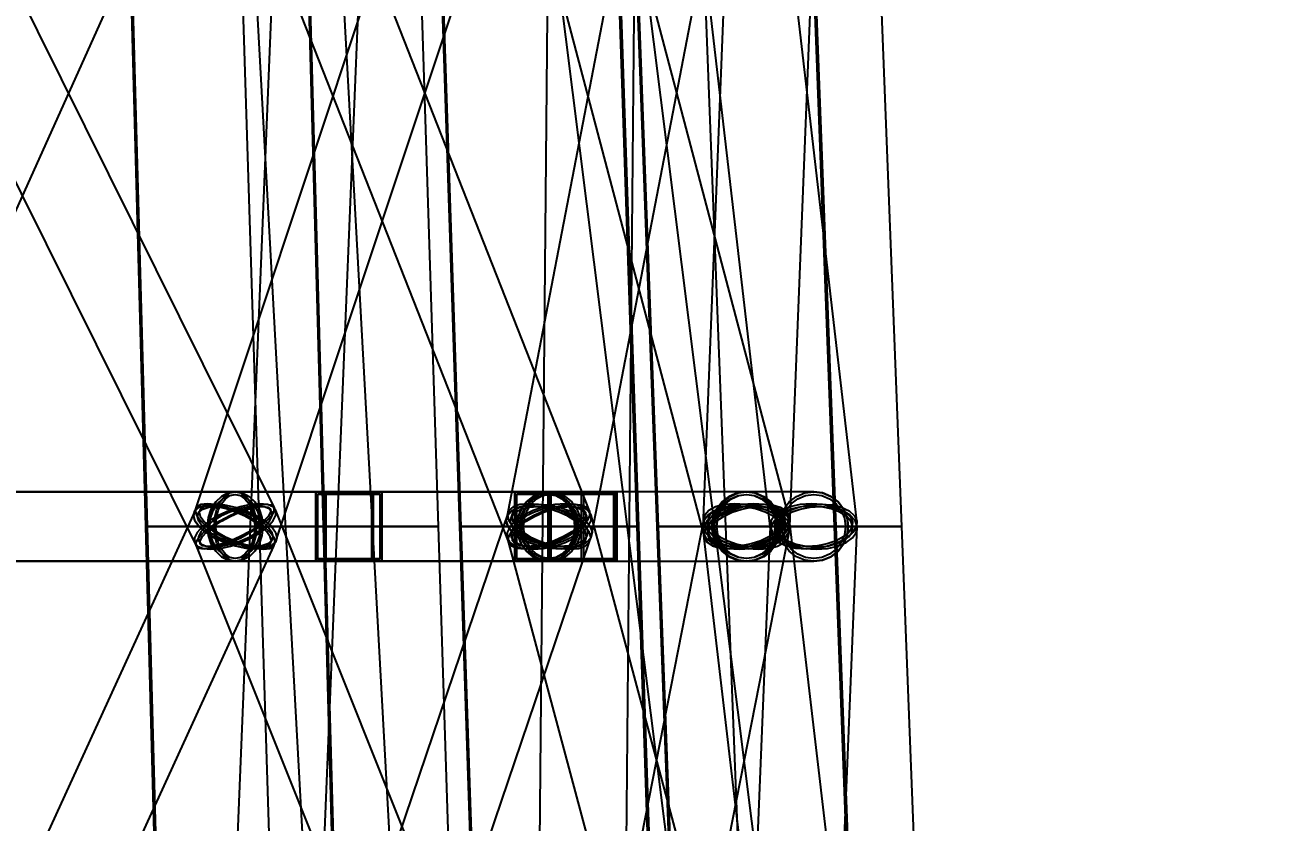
# Model space of a CAD drawing. Header units: millimetres. Extents: x -123812 to 252100, y -3000 to 639000.
# Drawn here: x 6923 to 14163, y 428275 to 432928 of the extents above; entities that cross this region are included whole.
import ezdxf

# ---------------------------------------------------------------- set-up
doc = ezdxf.new("R2010")
doc.units = ezdxf.units.MM
doc.layers.add('D-STR-DIM', color=7, linetype='Continuous', lineweight=13)
doc.layers.add('D-STR-STRC', color=7, linetype='Continuous', lineweight=25)
doc.styles.add('OpenSansCondensed-Light', font='OpenSansCondensed-Light.ttf')
doc.styles.add('TOWER_UNICODE', font='Arial Unicode.ttf')
doc.dimstyles.new('EZDXF', dxfattribs={"dimtxt": 0.25, "dimasz": 0.175, "dimexe": 0.375, "dimexo": 0.125, "dimgap": 0.1, "dimtad": 1, "dimlfac": 100, "dimzin": 12, "dimdsep": 46, "dimtxsty": 'OpenSansCondensed-Light', "dimblk": 'ARCHTICK', "dimcen": 2.5, "dimazin": 3, "dimtfac": 0.5, "dimtmove": 2, "dimatfit": 3})

# ---------------------------------------------------------------- blocks, each defined once
blk = doc.blocks.new('_ARCHTICK')
at = {"color": 0, "linetype": 'BYBLOCK', "const_width": 0.15}
blk.add_lwpolyline([(-0.5, -0.5), (0.5, 0.5)], dxfattribs=at)

msp = doc.modelspace()

# ---------------------------------------------------------------- linework, layer by layer
at = {"layer": 'D-STR-STRC'}
for points in [[(7927.5, 449968.5), (11070.8, 424968.5), (11079.4, 424965.1), (11104.5, 424964.1), (11144.6, 424965.6), (11196.8, 424969.4), (11257.6, 424975.3), (11322.8, 424982.9), (11388, 424991.6), (11448.8, 425000.9), (11501, 425010.2), (11541.1, 425018.8), (11566.2, 425026), (11574.8, 425031.5), (8431.5, 450031.5)], [(7347.8, 449986.2), (8719.4, 424986.2), (8728, 424980.3), (8753.4, 424975.8), (8793.7, 424972.9), (8846.2, 424971.9), (8907.4, 424972.8), (8973, 424975.5), (9038.7, 424979.9), (9099.8, 424985.7), (9152.4, 424992.4), (9192.7, 424999.7), (9218, 425007), (9226.6, 425013.8), (7855, 450013.8)], [(9056, 450010.2), (8035.1, 425010.2), (8043.7, 425002.3), (8069.1, 424994.2), (8109.4, 424986.4), (8162, 424979.6), (8223.2, 424974.2), (8288.9, 424970.6), (8354.5, 424968.9), (8415.8, 424969.4), (8468.3, 424972), (8508.7, 424976.4), (8534, 424982.5), (8542.7, 424989.8), (9563.6, 449989.8)], [(10129.7, 450002.3), (9897.8, 425002.3), (9906.4, 424994.2), (9931.8, 424986.5), (9972.1, 424979.7), (10024.7, 424974.3), (10086, 424970.6), (10151.7, 424969), (10217.5, 424969.4), (10278.7, 424972), (10331.3, 424976.4), (10371.7, 424982.5), (10397.1, 424989.7), (10405.7, 424997.7), (10637.7, 449997.7)], [(5439.1, 434887.1), (7923.8, 429887.1), (7939.8, 429874.1), (7970.2, 429869.6), (8013, 429874.1), (8065.2, 429887.1), (8123.2, 429907.8), (8183.2, 429934.8), (8241, 429966.3), (8292.7, 430000), (8334.7, 430033.7), (8364.3, 430065.2), (8379.4, 430092.2), (8378.9, 430112.9), (5894.2, 435112.9)], [(5989.6, 429887.1), (8239.6, 434887.1), (8248.2, 434907.8), (8240.8, 434934.8), (8217.9, 434966.3), (8181.2, 435000), (8133, 435033.7), (8076.7, 435065.2), (8016.2, 435092.2), (7955.5, 435112.9), (7898.7, 435125.9), (7849.8, 435130.4), (7812.1, 435125.9), (7788.2, 435112.9), (5538.2, 430112.9)], [(7777.2, 434907.8), (9746.7, 429907.8), (9763.4, 429887.1), (9795.2, 429874.1), (9839.8, 429869.6), (9894.1, 429874.1), (9954.6, 429887.1), (10017, 429907.8), (10077.1, 429934.8), (10130.8, 429966.3), (10174.5, 430000), (10205.1, 430033.7), (10220.7, 430065.2), (10220, 430092.2), (8250.5, 435092.2)], [(9580, 435092.2), (7916.4, 430092.2), (7907.9, 430065.2), (7916.1, 430033.7), (7940.3, 430000), (7978.9, 429966.3), (8029.2, 429934.8), (8087.9, 429907.8), (8150.9, 429887.1), (8213.9, 429874.1), (8272.6, 429869.6), (8323.1, 429874.1), (8361.9, 429887.1), (8386.4, 429907.8), (10050, 434907.8)], [(9569.5, 434934.8), (10889.5, 429934.8), (10905.8, 429907.8), (10937.7, 429887.1), (10983, 429874.1), (11038.7, 429869.6), (11101, 429874.1), (11165.6, 429887.1), (11228.1, 429907.8), (11284.2, 429934.8), (11330.2, 429966.3), (11362.9, 430000), (11380, 430033.7), (11380.5, 430065.2), (10060.4, 435065.2)], [(10696.7, 435033.7), (9732.9, 430033.7), (9742.9, 430000), (9769.3, 429966.3), (9810.2, 429934.8), (9863, 429907.8), (9924, 429887.1), (9989, 429874.1), (10053.6, 429869.6), (10113.4, 429874.1), (10164.4, 429887.1), (10203.1, 429907.8), (10226.7, 429934.8), (10233.8, 429966.3), (11197.6, 434966.3)], [(10695.5, 434966.3), (11276.1, 429966.3), (11290.8, 429934.8), (11321.7, 429907.8), (11366.5, 429887.1), (11422.4, 429874.1), (11485.4, 429869.6), (11551.4, 429874.1), (11615.7, 429887.1), (11674, 429907.8), (11722.4, 429934.8), (11757.5, 429966.3), (11776.9, 430000), (11779.4, 430033.7), (11198.8, 435033.7)], [(11079.9, 435000), (10881.5, 430000), (10893.9, 429966.3), (10922.7, 429934.8), (10966, 429907.8), (11020.8, 429887.1), (11083.4, 429874.1), (11149.4, 429869.6), (11214.5, 429874.1), (11274.2, 429887.1), (11324.4, 429907.8), (11361.7, 429934.8), (11383.5, 429966.3), (11388.4, 430000), (11586.8, 435000)], [(5763.9, 429796.8), (8151.4, 429796.8), (8183.4, 429803.7), (8213.2, 429824), (8238.8, 429856.3), (8258.5, 429898.4), (8270.9, 429947.4), (8275.1, 430000), (8270.9, 430052.6), (8258.5, 430101.6), (8238.8, 430143.7), (8213.2, 430176), (8183.4, 430196.3), (8151.4, 430203.2), (5763.9, 430203.2)], [(5763.9, 429796.8), (8151.4, 429796.8), (8183.4, 429803.7), (8213.2, 429824), (8238.8, 429856.3), (8258.5, 429898.4), (8270.9, 429947.4), (8275.1, 430000), (8270.9, 430052.6), (8258.5, 430101.6), (8238.8, 430143.7), (8213.2, 430176), (8183.4, 430196.3), (8151.4, 430203.2), (5763.9, 430203.2)], [(6086.2, 424885.7), (8376.5, 429885.7), (8385.1, 429906.7), (8377.8, 429934), (8355.1, 429965.8), (8318.5, 430000), (8270.5, 430034.2), (8214.3, 430066), (8153.9, 430093.3), (8093.4, 430114.3), (8036.7, 430127.5), (7987.9, 430132), (7950.2, 430127.5), (7926.3, 430114.3), (5636, 425114.3)], [(10388, 425093.3), (8387.6, 430093.3), (8370.7, 430114.3), (8338.8, 430127.5), (8294.1, 430132), (8239.8, 430127.5), (8179.4, 430114.3), (8117, 430093.3), (8057.1, 430066), (8003.5, 430034.2), (7960.1, 430000), (7929.6, 429965.8), (7914.3, 429934), (7915.2, 429906.7), (9915.5, 424906.7)], [(8523.5, 424906.7), (10218, 429906.7), (10226.5, 429934), (10218.4, 429965.8), (10194.3, 430000), (10155.8, 430034.2), (10105.5, 430066), (10047, 430093.3), (9984.1, 430114.3), (9921.1, 430127.5), (9862.4, 430132), (9812, 430127.5), (9773.2, 430114.3), (9748.7, 430093.3), (8054.2, 425093.3)], [(11568.1, 425066), (10228.6, 430066), (10212.2, 430093.3), (10180.1, 430114.3), (10134.7, 430127.5), (10078.9, 430132), (10016.7, 430127.5), (9952.1, 430114.3), (9889.7, 430093.3), (9833.7, 430066), (9787.8, 430034.2), (9755.3, 430000), (9738.3, 429965.8), (9738.1, 429934), (11077.5, 424934)], [(10402.1, 424965.8), (11385.3, 429965.8), (11375.3, 430000), (11349, 430034.2), (11308, 430066), (11255.3, 430093.3), (11194.4, 430114.3), (11129.4, 430127.5), (11064.8, 430132), (11005, 430127.5), (10954, 430114.3), (10915.4, 430093.3), (10891.7, 430066), (10884.7, 430034.2), (9901.4, 425034.2)], [(11973.8, 425034.2), (11386.6, 430034.2), (11371.8, 430066), (11340.8, 430093.3), (11295.9, 430114.3), (11240, 430127.5), (11176.9, 430132), (11111, 430127.5), (11046.7, 430114.3), (10988.4, 430093.3), (10940.1, 430066), (10905.1, 430034.2), (10885.8, 430000), (10883.4, 429965.8), (11470.6, 424965.8)], [(11576.2, 425000), (11781.2, 430000), (11768.8, 430034.2), (11739.9, 430066), (11696.6, 430093.3), (11641.8, 430114.3), (11579.2, 430127.5), (11513.1, 430132), (11448.1, 430127.5), (11388.4, 430114.3), (11338.2, 430093.3), (11301, 430066), (11279.2, 430034.2), (11274.4, 430000), (11069.4, 425000)]]:
    msp.add_lwpolyline(points, dxfattribs=at)
for points in [[(7491.6, 435000), (7627.9, 430000), (8674.8, 430000), (8536.2, 435000)], [(7500.1, 435000), (7637.1, 430000), (8665.7, 430000), (8527.7, 435000)], [(8133.3, 435000), (8290.8, 430000), (9337.8, 430000), (9177.9, 435000)], [(9292.6, 435000), (9459.9, 430000), (10506.8, 430000), (10337.3, 435000)], [(9301.1, 435000), (9469.1, 430000), (10497.6, 430000), (10328.8, 435000)], [(10424.9, 435000), (10611.5, 430000), (11658.4, 430000), (11469.5, 435000)], [(10433.3, 435000), (10620.7, 430000), (11649.3, 430000), (11461, 435000)], [(10819.5, 435000), (11013.5, 430000), (12042.1, 430000), (11847.2, 435000)], [(4947.5, 429800), (8955.7, 429800), (8955.7, 430200), (4947.5, 430200)], [(4947.5, 429800), (8955.7, 429800), (8955.7, 430200), (4947.5, 430200)], [(7990.2, 430000), (7995.7, 429947.4), (8011.8, 429898.4), (8037.4, 429856.3), (8070.8, 429824), (8109.6, 429803.7), (8151.4, 429796.8), (9983.3, 429796.8), (10025.1, 429803.7), (10064, 429824), (10097.3, 429856.3), (10123, 429898.4), (10139.1, 429947.4), (10144.6, 430000), (10139.1, 430052.6), (10123, 430101.6), (10097.3, 430143.7), (10064, 430176), (10025.1, 430196.3), (9983.3, 430203.2), (8151.4, 430203.2), (8109.6, 430196.3), (8070.8, 430176), (8037.4, 430143.7), (8011.8, 430101.6), (7995.7, 430052.6)], [(8312.6, 430000), (8307.1, 429947.4), (8291, 429898.4), (8265.4, 429856.3), (8232, 429824), (8193.1, 429803.7), (8151.4, 429796.8), (8109.6, 429803.7), (8070.8, 429824), (8037.4, 429856.3), (8011.8, 429898.4), (7995.7, 429947.4), (7990.2, 430000), (7995.7, 430052.6), (8011.8, 430101.6), (8037.4, 430143.7), (8070.8, 430176), (8109.6, 430196.3), (8151.4, 430203.2), (8193.1, 430196.3), (8232, 430176), (8265.4, 430143.7), (8291, 430101.6), (8307.1, 430052.6)], [(7990.2, 430000), (7995.7, 429947.4), (8011.8, 429898.4), (8037.4, 429856.3), (8070.8, 429824), (8109.6, 429803.7), (8151.4, 429796.8), (9983.3, 429796.8), (10025.1, 429803.7), (10064, 429824), (10097.3, 429856.3), (10123, 429898.4), (10139.1, 429947.4), (10144.6, 430000), (10139.1, 430052.6), (10123, 430101.6), (10097.3, 430143.7), (10064, 430176), (10025.1, 430196.3), (9983.3, 430203.2), (8151.4, 430203.2), (8109.6, 430196.3), (8070.8, 430176), (8037.4, 430143.7), (8011.8, 430101.6), (7995.7, 430052.6)], [(8312.6, 430000), (8307.1, 429947.4), (8291, 429898.4), (8265.4, 429856.3), (8232, 429824), (8193.1, 429803.7), (8151.4, 429796.8), (8109.6, 429803.7), (8070.8, 429824), (8037.4, 429856.3), (8011.8, 429898.4), (7995.7, 429947.4), (7990.2, 430000), (7995.7, 430052.6), (8011.8, 430101.6), (8037.4, 430143.7), (8070.8, 430176), (8109.6, 430196.3), (8151.4, 430203.2), (8193.1, 430196.3), (8232, 430176), (8265.4, 430143.7), (8291, 430101.6), (8307.1, 430052.6)], [(8299.9, 430000), (8294.8, 429951.5), (8280, 429906.4), (8256.4, 429867.6), (8225.6, 429837.9), (8189.8, 429819.2), (8151.4, 429812.8), (8112.9, 429819.2), (8077.1, 429837.9), (8046.4, 429867.6), (8022.8, 429906.4), (8007.9, 429951.5), (8002.9, 430000), (8007.9, 430048.5), (8022.8, 430093.6), (8046.4, 430132.4), (8077.1, 430162.1), (8112.9, 430180.8), (8151.4, 430187.2), (8189.8, 430180.8), (8225.6, 430162.1), (8256.4, 430132.4), (8280, 430093.6), (8294.8, 430048.5)], [(8299.9, 430000), (8294.8, 429951.5), (8280, 429906.4), (8256.4, 429867.6), (8225.6, 429837.9), (8189.8, 429819.2), (8151.4, 429812.8), (8112.9, 429819.2), (8077.1, 429837.9), (8046.4, 429867.6), (8022.8, 429906.4), (8007.9, 429951.5), (8002.9, 430000), (8007.9, 430048.5), (8022.8, 430093.6), (8046.4, 430132.4), (8077.1, 430162.1), (8112.9, 430180.8), (8151.4, 430187.2), (8189.8, 430180.8), (8225.6, 430162.1), (8256.4, 430132.4), (8280, 430093.6), (8294.8, 430048.5)], [(8275.1, 430000), (8270.9, 429947.4), (8258.5, 429898.4), (8238.8, 429856.3), (8213.2, 429824), (8183.4, 429803.7), (8151.4, 429796.8), (8119.4, 429803.7), (8089.5, 429824), (8063.9, 429856.3), (8044.2, 429898.4), (8031.9, 429947.4), (8027.7, 430000), (8031.9, 430052.6), (8044.2, 430101.6), (8063.9, 430143.7), (8089.5, 430176), (8119.4, 430196.3), (8151.4, 430203.2), (8183.4, 430196.3), (8213.2, 430176), (8238.8, 430143.7), (8258.5, 430101.6), (8270.9, 430052.6)], [(8275.1, 430000), (8270.9, 429947.4), (8258.5, 429898.4), (8238.8, 429856.3), (8213.2, 429824), (8183.4, 429803.7), (8151.4, 429796.8), (8119.4, 429803.7), (8089.5, 429824), (8063.9, 429856.3), (8044.2, 429898.4), (8031.9, 429947.4), (8027.7, 430000), (8031.9, 430052.6), (8044.2, 430101.6), (8063.9, 430143.7), (8089.5, 430176), (8119.4, 430196.3), (8151.4, 430203.2), (8183.4, 430196.3), (8213.2, 430176), (8238.8, 430143.7), (8258.5, 430101.6), (8270.9, 430052.6)], [(8265.3, 430000), (8261.4, 429951.5), (8250.1, 429906.4), (8232, 429867.6), (8208.3, 429837.9), (8180.9, 429819.2), (8151.4, 429812.8), (8121.9, 429819.2), (8094.4, 429837.9), (8070.8, 429867.6), (8052.7, 429906.4), (8041.3, 429951.5), (8037.4, 430000), (8041.3, 430048.5), (8052.7, 430093.6), (8070.8, 430132.4), (8094.4, 430162.1), (8121.9, 430180.8), (8151.4, 430187.2), (8180.9, 430180.8), (8208.3, 430162.1), (8232, 430132.4), (8250.1, 430093.6), (8261.4, 430048.5)], [(8265.3, 430000), (8261.4, 429951.5), (8250.1, 429906.4), (8232, 429867.6), (8208.3, 429837.9), (8180.9, 429819.2), (8151.4, 429812.8), (8121.9, 429819.2), (8094.4, 429837.9), (8070.8, 429867.6), (8052.7, 429906.4), (8041.3, 429951.5), (8037.4, 430000), (8041.3, 430048.5), (8052.7, 430093.6), (8070.8, 430132.4), (8094.4, 430162.1), (8121.9, 430180.8), (8151.4, 430187.2), (8180.9, 430180.8), (8208.3, 430162.1), (8232, 430132.4), (8250.1, 430093.6), (8261.4, 430048.5)], [(8621.1, 429800), (10371.1, 429800), (10371.1, 430200), (8621.1, 430200)], [(8621.1, 430200), (9007.5, 430200), (9007.5, 429800), (8621.1, 429800)], [(8621.1, 429800), (10371.1, 429800), (10371.1, 430200), (8621.1, 430200)], [(8621.1, 430200), (9007.5, 430200), (9007.5, 429800), (8621.1, 429800)], [(8632.7, 430188), (8995.9, 430188), (8995.9, 429812), (8632.7, 429812)], [(8632.7, 430188), (8995.9, 430188), (8995.9, 429812), (8632.7, 429812)], [(8672.9, 430200), (8955.7, 430200), (8955.7, 429800), (8672.9, 429800)], [(8672.9, 430200), (8955.7, 430200), (8955.7, 429800), (8672.9, 429800)], [(8681.4, 430188), (8947.2, 430188), (8947.2, 429812), (8681.4, 429812)], [(8681.4, 430188), (8947.2, 430188), (8947.2, 429812), (8681.4, 429812)], [(9783.5, 429800), (10377.8, 429800), (10377.8, 430200), (9783.5, 430200)], [(9783.5, 430200), (10183.2, 430200), (10183.2, 429800), (9783.5, 429800)], [(9795.5, 430188), (10171.2, 430188), (10171.2, 429812), (9795.5, 429812)], [(9795.6, 430000), (9802, 429947.4), (9820.8, 429898.4), (9850.6, 429856.3), (9889.5, 429824), (9934.8, 429803.7), (9983.3, 429796.8), (11135, 429796.8), (11183.6, 429803.7), (11228.8, 429824), (11267.7, 429856.3), (11297.6, 429898.4), (11316.3, 429947.4), (11322.7, 430000), (11316.3, 430052.6), (11297.6, 430101.6), (11267.7, 430143.7), (11228.8, 430176), (11183.6, 430196.3), (11135, 430203.2), (9983.3, 430203.2), (9934.8, 430196.3), (9889.5, 430176), (9850.6, 430143.7), (9820.8, 430101.6), (9802, 430052.6)], [(10171.1, 430000), (10164.7, 429947.4), (10145.9, 429898.4), (10116.1, 429856.3), (10077.2, 429824), (10031.9, 429803.7), (9983.3, 429796.8), (9934.8, 429803.7), (9889.5, 429824), (9850.6, 429856.3), (9820.8, 429898.4), (9802, 429947.4), (9795.6, 430000), (9802, 430052.6), (9820.8, 430101.6), (9850.6, 430143.7), (9889.5, 430176), (9934.8, 430196.3), (9983.3, 430203.2), (10031.9, 430196.3), (10077.2, 430176), (10116.1, 430143.7), (10145.9, 430101.6), (10164.7, 430052.6)], [(9795.6, 430000), (9802, 429947.4), (9820.8, 429898.4), (9850.6, 429856.3), (9889.5, 429824), (9934.8, 429803.7), (9983.3, 429796.8), (11135, 429796.8), (11183.6, 429803.7), (11228.8, 429824), (11267.7, 429856.3), (11297.6, 429898.4), (11316.3, 429947.4), (11322.7, 430000), (11316.3, 430052.6), (11297.6, 430101.6), (11267.7, 430143.7), (11228.8, 430176), (11183.6, 430196.3), (11135, 430203.2), (9983.3, 430203.2), (9934.8, 430196.3), (9889.5, 430176), (9850.6, 430143.7), (9820.8, 430101.6), (9802, 430052.6)], [(10171.1, 430000), (10164.7, 429947.4), (10145.9, 429898.4), (10116.1, 429856.3), (10077.2, 429824), (10031.9, 429803.7), (9983.3, 429796.8), (9934.8, 429803.7), (9889.5, 429824), (9850.6, 429856.3), (9820.8, 429898.4), (9802, 429947.4), (9795.6, 430000), (9802, 430052.6), (9820.8, 430101.6), (9850.6, 430143.7), (9889.5, 430176), (9934.8, 430196.3), (9983.3, 430203.2), (10031.9, 430196.3), (10077.2, 430176), (10116.1, 430143.7), (10145.9, 430101.6), (10164.7, 430052.6)], [(10156.3, 430000), (10150.4, 429951.5), (10133.1, 429906.4), (10105.6, 429867.6), (10069.8, 429837.9), (10028.1, 429819.2), (9983.3, 429812.8), (9938.6, 429819.2), (9896.9, 429837.9), (9861.1, 429867.6), (9833.6, 429906.4), (9816.3, 429951.5), (9810.4, 430000), (9816.3, 430048.5), (9833.6, 430093.6), (9861.1, 430132.4), (9896.9, 430162.1), (9938.6, 430180.8), (9983.3, 430187.2), (10028.1, 430180.8), (10069.8, 430162.1), (10105.6, 430132.4), (10133.1, 430093.6), (10150.4, 430048.5)], [(10156.3, 430000), (10150.4, 429951.5), (10133.1, 429906.4), (10105.6, 429867.6), (10069.8, 429837.9), (10028.1, 429819.2), (9983.3, 429812.8), (9938.6, 429819.2), (9896.9, 429837.9), (9861.1, 429867.6), (9833.6, 429906.4), (9816.3, 429951.5), (9810.4, 430000), (9816.3, 430048.5), (9833.6, 430093.6), (9861.1, 430132.4), (9896.9, 430162.1), (9938.6, 430180.8), (9983.3, 430187.2), (10028.1, 430180.8), (10069.8, 430162.1), (10105.6, 430132.4), (10133.1, 430093.6), (10150.4, 430048.5)], [(10144.6, 430000), (10139.1, 429947.4), (10123, 429898.4), (10097.3, 429856.3), (10064, 429824), (10025.1, 429803.7), (9983.3, 429796.8), (9941.6, 429803.7), (9902.7, 429824), (9869.4, 429856.3), (9843.7, 429898.4), (9827.6, 429947.4), (9822.1, 430000), (9827.6, 430052.6), (9843.7, 430101.6), (9869.4, 430143.7), (9902.7, 430176), (9941.6, 430196.3), (9983.3, 430203.2), (10025.1, 430196.3), (10064, 430176), (10097.3, 430143.7), (10123, 430101.6), (10139.1, 430052.6)], [(10144.6, 430000), (10139.1, 429947.4), (10123, 429898.4), (10097.3, 429856.3), (10064, 429824), (10025.1, 429803.7), (9983.3, 429796.8), (9941.6, 429803.7), (9902.7, 429824), (9869.4, 429856.3), (9843.7, 429898.4), (9827.6, 429947.4), (9822.1, 430000), (9827.6, 430052.6), (9843.7, 430101.6), (9869.4, 430143.7), (9902.7, 430176), (9941.6, 430196.3), (9983.3, 430203.2), (10025.1, 430196.3), (10064, 430176), (10097.3, 430143.7), (10123, 430101.6), (10139.1, 430052.6)], [(10131.9, 430000), (10126.8, 429951.5), (10112, 429906.4), (10088.4, 429867.6), (10057.6, 429837.9), (10021.8, 429819.2), (9983.3, 429812.8), (9944.9, 429819.2), (9909.1, 429837.9), (9878.3, 429867.6), (9854.7, 429906.4), (9839.9, 429951.5), (9834.8, 430000), (9839.9, 430048.5), (9854.7, 430093.6), (9878.3, 430132.4), (9909.1, 430162.1), (9944.9, 430180.8), (9983.3, 430187.2), (10021.8, 430180.8), (10057.6, 430162.1), (10088.4, 430132.4), (10112, 430093.6), (10126.8, 430048.5)], [(10131.9, 430000), (10126.8, 429951.5), (10112, 429906.4), (10088.4, 429867.6), (10057.6, 429837.9), (10021.8, 429819.2), (9983.3, 429812.8), (9944.9, 429819.2), (9909.1, 429837.9), (9878.3, 429867.6), (9854.7, 429906.4), (9839.9, 429951.5), (9834.8, 430000), (9839.9, 430048.5), (9854.7, 430093.6), (9878.3, 430132.4), (9909.1, 430162.1), (9944.9, 430180.8), (9983.3, 430187.2), (10021.8, 430180.8), (10057.6, 430162.1), (10088.4, 430132.4), (10112, 430093.6), (10126.8, 430048.5)], [(9978, 430200), (10377.8, 430200), (10377.8, 429800), (9978, 429800)], [(9984.7, 430200), (10371.1, 430200), (10371.1, 429800), (9984.7, 429800)], [(9984.7, 430200), (10371.1, 430200), (10371.1, 429800), (9984.7, 429800)], [(9990, 430188), (10365.8, 430188), (10365.8, 429812), (9990, 429812)], [(9996.3, 430188), (10359.5, 430188), (10359.5, 429812), (9996.3, 429812)], [(9996.3, 430188), (10359.5, 430188), (10359.5, 429812), (9996.3, 429812)], [(10933.5, 430000), (10940.4, 429947.4), (10960.5, 429898.4), (10992.5, 429856.3), (11034.2, 429824), (11082.8, 429803.7), (11135, 429796.8), (11527.8, 429796.8), (11579.9, 429803.7), (11628.5, 429824), (11670.2, 429856.3), (11702.2, 429898.4), (11722.4, 429947.4), (11729.2, 430000), (11722.4, 430052.6), (11702.2, 430101.6), (11670.2, 430143.7), (11628.5, 430176), (11579.9, 430196.3), (11527.8, 430203.2), (11135, 430203.2), (11082.8, 430196.3), (11034.2, 430176), (10992.5, 430143.7), (10960.5, 430101.6), (10940.4, 430052.6)], [(11336.4, 430000), (11329.6, 429947.4), (11309.4, 429898.4), (11277.4, 429856.3), (11235.7, 429824), (11187.1, 429803.7), (11135, 429796.8), (11082.8, 429803.7), (11034.2, 429824), (10992.5, 429856.3), (10960.5, 429898.4), (10940.4, 429947.4), (10933.5, 430000), (10940.4, 430052.6), (10960.5, 430101.6), (10992.5, 430143.7), (11034.2, 430176), (11082.8, 430196.3), (11135, 430203.2), (11187.1, 430196.3), (11235.7, 430176), (11277.4, 430143.7), (11309.4, 430101.6), (11329.6, 430052.6)], [(10933.5, 430000), (10940.4, 429947.4), (10960.5, 429898.4), (10992.5, 429856.3), (11034.2, 429824), (11082.8, 429803.7), (11135, 429796.8), (11527.8, 429796.8), (11579.9, 429803.7), (11628.5, 429824), (11670.2, 429856.3), (11702.2, 429898.4), (11722.4, 429947.4), (11729.2, 430000), (11722.4, 430052.6), (11702.2, 430101.6), (11670.2, 430143.7), (11628.5, 430176), (11579.9, 430196.3), (11527.8, 430203.2), (11135, 430203.2), (11082.8, 430196.3), (11034.2, 430176), (10992.5, 430143.7), (10960.5, 430101.6), (10940.4, 430052.6)], [(11336.4, 430000), (11329.6, 429947.4), (11309.4, 429898.4), (11277.4, 429856.3), (11235.7, 429824), (11187.1, 429803.7), (11135, 429796.8), (11082.8, 429803.7), (11034.2, 429824), (10992.5, 429856.3), (10960.5, 429898.4), (10940.4, 429947.4), (10933.5, 430000), (10940.4, 430052.6), (10960.5, 430101.6), (10992.5, 430143.7), (11034.2, 430176), (11082.8, 430196.3), (11135, 430203.2), (11187.1, 430196.3), (11235.7, 430176), (11277.4, 430143.7), (11309.4, 430101.6), (11329.6, 430052.6)], [(11322.7, 430000), (11316.3, 429947.4), (11297.6, 429898.4), (11267.7, 429856.3), (11228.8, 429824), (11183.6, 429803.7), (11135, 429796.8), (11086.4, 429803.7), (11041.1, 429824), (11002.2, 429856.3), (10972.4, 429898.4), (10953.6, 429947.4), (10947.2, 430000), (10953.6, 430052.6), (10972.4, 430101.6), (11002.2, 430143.7), (11041.1, 430176), (11086.4, 430196.3), (11135, 430203.2), (11183.6, 430196.3), (11228.8, 430176), (11267.7, 430143.7), (11297.6, 430101.6), (11316.3, 430052.6)], [(11322.7, 430000), (11316.3, 429947.4), (11297.6, 429898.4), (11267.7, 429856.3), (11228.8, 429824), (11183.6, 429803.7), (11135, 429796.8), (11086.4, 429803.7), (11041.1, 429824), (11002.2, 429856.3), (10972.4, 429898.4), (10953.6, 429947.4), (10947.2, 430000), (10953.6, 430052.6), (10972.4, 430101.6), (11002.2, 430143.7), (11041.1, 430176), (11086.4, 430196.3), (11135, 430203.2), (11183.6, 430196.3), (11228.8, 430176), (11267.7, 430143.7), (11297.6, 430101.6), (11316.3, 430052.6)], [(11320.6, 430000), (11314.3, 429951.5), (11295.7, 429906.4), (11266.2, 429867.6), (11227.8, 429837.9), (11183, 429819.2), (11135, 429812.8), (11086.9, 429819.2), (11042.2, 429837.9), (11003.7, 429867.6), (10974.2, 429906.4), (10955.7, 429951.5), (10949.4, 430000), (10955.7, 430048.5), (10974.2, 430093.6), (11003.7, 430132.4), (11042.2, 430162.1), (11086.9, 430180.8), (11135, 430187.2), (11183, 430180.8), (11227.8, 430162.1), (11266.2, 430132.4), (11295.7, 430093.6), (11314.3, 430048.5)], [(11320.6, 430000), (11314.3, 429951.5), (11295.7, 429906.4), (11266.2, 429867.6), (11227.8, 429837.9), (11183, 429819.2), (11135, 429812.8), (11086.9, 429819.2), (11042.2, 429837.9), (11003.7, 429867.6), (10974.2, 429906.4), (10955.7, 429951.5), (10949.4, 430000), (10955.7, 430048.5), (10974.2, 430093.6), (11003.7, 430132.4), (11042.2, 430162.1), (11086.9, 430180.8), (11135, 430187.2), (11183, 430180.8), (11227.8, 430162.1), (11266.2, 430132.4), (11295.7, 430093.6), (11314.3, 430048.5)], [(11307.9, 430000), (11302, 429951.5), (11284.8, 429906.4), (11257.3, 429867.6), (11221.5, 429837.9), (11179.7, 429819.2), (11135, 429812.8), (11090.2, 429819.2), (11048.5, 429837.9), (11012.7, 429867.6), (10985.2, 429906.4), (10967.9, 429951.5), (10962, 430000), (10967.9, 430048.5), (10985.2, 430093.6), (11012.7, 430132.4), (11048.5, 430162.1), (11090.2, 430180.8), (11135, 430187.2), (11179.7, 430180.8), (11221.5, 430162.1), (11257.3, 430132.4), (11284.8, 430093.6), (11302, 430048.5)], [(11307.9, 430000), (11302, 429951.5), (11284.8, 429906.4), (11257.3, 429867.6), (11221.5, 429837.9), (11179.7, 429819.2), (11135, 429812.8), (11090.2, 429819.2), (11048.5, 429837.9), (11012.7, 429867.6), (10985.2, 429906.4), (10967.9, 429951.5), (10962, 430000), (10967.9, 430048.5), (10985.2, 430093.6), (11012.7, 430132.4), (11048.5, 430162.1), (11090.2, 430180.8), (11135, 430187.2), (11179.7, 430180.8), (11221.5, 430162.1), (11257.3, 430132.4), (11284.8, 430093.6), (11302, 430048.5)], [(11729.2, 430000), (11722.4, 429947.4), (11702.2, 429898.4), (11670.2, 429856.3), (11628.5, 429824), (11579.9, 429803.7), (11527.8, 429796.8), (11475.6, 429803.7), (11427, 429824), (11385.3, 429856.3), (11353.3, 429898.4), (11333.2, 429947.4), (11326.3, 430000), (11333.2, 430052.6), (11353.3, 430101.6), (11385.3, 430143.7), (11427, 430176), (11475.6, 430196.3), (11527.8, 430203.2), (11579.9, 430196.3), (11628.5, 430176), (11670.2, 430143.7), (11702.2, 430101.6), (11722.4, 430052.6)], [(11729.2, 430000), (11722.4, 429947.4), (11702.2, 429898.4), (11670.2, 429856.3), (11628.5, 429824), (11579.9, 429803.7), (11527.8, 429796.8), (11475.6, 429803.7), (11427, 429824), (11385.3, 429856.3), (11353.3, 429898.4), (11333.2, 429947.4), (11326.3, 430000), (11333.2, 430052.6), (11353.3, 430101.6), (11385.3, 430143.7), (11427, 430176), (11475.6, 430196.3), (11527.8, 430203.2), (11579.9, 430196.3), (11628.5, 430176), (11670.2, 430143.7), (11702.2, 430101.6), (11722.4, 430052.6)], [(11713.4, 430000), (11707.1, 429951.5), (11688.5, 429906.4), (11659, 429867.6), (11620.6, 429837.9), (11575.8, 429819.2), (11527.8, 429812.8), (11479.7, 429819.2), (11435, 429837.9), (11396.5, 429867.6), (11367, 429906.4), (11348.5, 429951.5), (11342.2, 430000), (11348.5, 430048.5), (11367, 430093.6), (11396.5, 430132.4), (11435, 430162.1), (11479.7, 430180.8), (11527.8, 430187.2), (11575.8, 430180.8), (11620.6, 430162.1), (11659, 430132.4), (11688.5, 430093.6), (11707.1, 430048.5)], [(11713.4, 430000), (11707.1, 429951.5), (11688.5, 429906.4), (11659, 429867.6), (11620.6, 429837.9), (11575.8, 429819.2), (11527.8, 429812.8), (11479.7, 429819.2), (11435, 429837.9), (11396.5, 429867.6), (11367, 429906.4), (11348.5, 429951.5), (11342.2, 430000), (11348.5, 430048.5), (11367, 430093.6), (11396.5, 430132.4), (11435, 430162.1), (11479.7, 430180.8), (11527.8, 430187.2), (11575.8, 430180.8), (11620.6, 430162.1), (11659, 430132.4), (11688.5, 430093.6), (11707.1, 430048.5)], [(8362.4, 430000), (8386.6, 429966.3), (8394.8, 429934.8), (8386.4, 429907.8), (8361.9, 429887.1), (8323.1, 429874.1), (8272.6, 429869.6), (8213.9, 429874.1), (8150.9, 429887.1), (8087.9, 429907.8), (8029.2, 429934.8), (7978.9, 429966.3), (7940.3, 430000), (7916.1, 430033.7), (7907.9, 430065.2), (7916.4, 430092.2), (7940.8, 430112.9), (7979.6, 430125.9), (8030.1, 430130.4), (8088.9, 430125.9), (8151.9, 430112.9), (8214.9, 430092.2), (8273.5, 430065.2), (8323.9, 430033.7)], [(7960.1, 430000), (7929.6, 429965.8), (7914.3, 429934), (7915.2, 429906.7), (7932.1, 429885.7), (7964, 429872.5), (8008.6, 429868), (8063, 429872.5), (8123.4, 429885.7), (8185.7, 429906.7), (8245.7, 429934), (8299.2, 429965.8), (8342.7, 430000), (8373.1, 430034.2), (8388.4, 430066), (8387.6, 430093.3), (8370.7, 430114.3), (8338.8, 430127.5), (8294.1, 430132), (8239.8, 430127.5), (8179.4, 430114.3), (8117, 430093.3), (8057.1, 430066), (8003.5, 430034.2)], [(7984.3, 430000), (8032.3, 429965.8), (8088.4, 429934), (8148.8, 429906.7), (8209.4, 429885.7), (8266, 429872.5), (8314.8, 429868), (8352.5, 429872.5), (8376.5, 429885.7), (8385.1, 429906.7), (8377.8, 429934), (8355.1, 429965.8), (8318.5, 430000), (8270.5, 430034.2), (8214.3, 430066), (8153.9, 430093.3), (8093.4, 430114.3), (8036.7, 430127.5), (7987.9, 430132), (7950.2, 430127.5), (7926.3, 430114.3), (7917.6, 430093.3), (7924.9, 430066), (7947.7, 430034.2)], [(8292.7, 430000), (8241, 429966.3), (8183.2, 429934.8), (8123.2, 429907.8), (8065.2, 429887.1), (8013, 429874.1), (7970.2, 429869.6), (7939.8, 429874.1), (7923.8, 429887.1), (7923.4, 429907.8), (7938.4, 429934.8), (7968, 429966.3), (8010.1, 430000), (8061.8, 430033.7), (8119.6, 430065.2), (8179.5, 430092.2), (8237.6, 430112.9), (8289.8, 430125.9), (8332.5, 430130.4), (8362.9, 430125.9), (8378.9, 430112.9), (8379.4, 430092.2), (8364.3, 430065.2), (8334.7, 430033.7)], [(8341.7, 430000), (8363.5, 429969.6), (8370.8, 429941.2), (8363.2, 429916.9), (8341.2, 429898.2), (8306.2, 429886.5), (8260.7, 429882.5), (8207.7, 429886.5), (8150.9, 429898.2), (8094.1, 429916.9), (8041.2, 429941.2), (7995.9, 429969.6), (7961.1, 430000), (7939.3, 430030.4), (7931.9, 430058.8), (7939.5, 430083.1), (7961.5, 430101.8), (7996.5, 430113.5), (8042, 430117.5), (8095, 430113.5), (8151.8, 430101.8), (8208.6, 430083.1), (8261.5, 430058.8), (8306.9, 430030.4)], [(7978.9, 430000), (7951.5, 429969.2), (7937.6, 429940.5), (7938.4, 429915.9), (7953.7, 429896.9), (7982.4, 429885.1), (8022.7, 429881), (8071.7, 429885.1), (8126.1, 429896.9), (8182.3, 429915.9), (8236.4, 429940.5), (8284.7, 429969.2), (8323.8, 430000), (8351.3, 430030.8), (8365.1, 430059.5), (8364.3, 430084.1), (8349.1, 430103.1), (8320.3, 430114.9), (8280.1, 430119), (8231.1, 430114.9), (8176.6, 430103.1), (8120.4, 430084.1), (8066.4, 430059.5), (8018.1, 430030.8)], [(8000.7, 430000), (8044, 429969.2), (8094.6, 429940.5), (8149, 429915.9), (8203.7, 429896.9), (8254.7, 429885.1), (8298.7, 429881), (8332.7, 429885.1), (8354.3, 429896.9), (8362.1, 429915.9), (8355.5, 429940.5), (8335, 429969.2), (8302, 430000), (8258.7, 430030.8), (8208.2, 430059.5), (8153.7, 430084.1), (8099.1, 430103.1), (8048, 430114.9), (8004, 430119), (7970, 430114.9), (7948.4, 430103.1), (7940.6, 430084.1), (7947.2, 430059.5), (7967.7, 430030.8)], [(8278.8, 430000), (8232.2, 429969.6), (8180, 429941.2), (8126, 429916.9), (8073.6, 429898.2), (8026.6, 429886.5), (7988.1, 429882.5), (7960.6, 429886.5), (7946.2, 429898.2), (7945.8, 429916.9), (7959.4, 429941.2), (7986, 429969.6), (8024, 430000), (8070.6, 430030.4), (8122.7, 430058.8), (8176.8, 430083.1), (8229.1, 430101.8), (8276.1, 430113.5), (8314.7, 430117.5), (8342.1, 430113.5), (8356.5, 430101.8), (8356.9, 430083.1), (8343.4, 430058.8), (8316.7, 430030.4)], [(10223.8, 430000), (10233.8, 429966.3), (10226.7, 429934.8), (10203.1, 429907.8), (10164.4, 429887.1), (10113.4, 429874.1), (10053.6, 429869.6), (9989, 429874.1), (9924, 429887.1), (9863, 429907.8), (9810.2, 429934.8), (9769.3, 429966.3), (9742.9, 430000), (9732.9, 430033.7), (9740, 430065.2), (9763.6, 430092.2), (9802.3, 430112.9), (9853.2, 430125.9), (9913.1, 430130.4), (9977.7, 430125.9), (10042.7, 430112.9), (10103.7, 430092.2), (10156.4, 430065.2), (10197.4, 430033.7)], [(9755.3, 430000), (9738.3, 429965.8), (9738.1, 429934), (9754.5, 429906.7), (9786.5, 429885.7), (9832, 429872.5), (9887.8, 429868), (9950, 429872.5), (10014.6, 429885.7), (10077, 429906.7), (10133, 429934), (10178.9, 429965.8), (10211.4, 430000), (10228.4, 430034.2), (10228.6, 430066), (10212.2, 430093.3), (10180.1, 430114.3), (10134.7, 430127.5), (10078.9, 430132), (10016.7, 430127.5), (9952.1, 430114.3), (9889.7, 430093.3), (9833.7, 430066), (9787.8, 430034.2)], [(9772.4, 430000), (9810.9, 429965.8), (9861.2, 429934), (9919.7, 429906.7), (9982.6, 429885.7), (10045.6, 429872.5), (10104.3, 429868), (10154.7, 429872.5), (10193.5, 429885.7), (10218, 429906.7), (10226.5, 429934), (10218.4, 429965.8), (10194.3, 430000), (10155.8, 430034.2), (10105.5, 430066), (10047, 430093.3), (9984.1, 430114.3), (9921.1, 430127.5), (9862.4, 430132), (9812, 430127.5), (9773.2, 430114.3), (9748.7, 430093.3), (9740.2, 430066), (9748.3, 430034.2)], [(10174.5, 430000), (10130.8, 429966.3), (10077.1, 429934.8), (10017, 429907.8), (9954.6, 429887.1), (9894.1, 429874.1), (9839.8, 429869.6), (9795.2, 429874.1), (9763.4, 429887.1), (9746.7, 429907.8), (9746, 429934.8), (9761.6, 429966.3), (9792.2, 430000), (9835.9, 430033.7), (9889.6, 430065.2), (9949.7, 430092.2), (10012.1, 430112.9), (10072.6, 430125.9), (10126.9, 430130.4), (10171.5, 430125.9), (10203.3, 430112.9), (10220, 430092.2), (10220.7, 430065.2), (10205.1, 430033.7)], [(10200.1, 430000), (10209.1, 429969.6), (10202.8, 429941.2), (10181.4, 429916.9), (10146.6, 429898.2), (10100.6, 429886.5), (10046.7, 429882.5), (9988.4, 429886.5), (9929.8, 429898.2), (9874.9, 429916.9), (9827.3, 429941.2), (9790.4, 429969.6), (9766.6, 430000), (9757.6, 430030.4), (9763.9, 430058.8), (9785.3, 430083.1), (9820.1, 430101.8), (9866.1, 430113.5), (9920, 430117.5), (9978.3, 430113.5), (10036.9, 430101.8), (10091.8, 430083.1), (10139.4, 430058.8), (10176.3, 430030.4)], [(9777.8, 430000), (9762.5, 429969.2), (9762.2, 429940.5), (9777, 429915.9), (9805.9, 429896.9), (9846.9, 429885.1), (9897.2, 429881), (9953.3, 429885.1), (10011.5, 429896.9), (10067.8, 429915.9), (10118.3, 429940.5), (10159.6, 429969.2), (10188.9, 430000), (10204.2, 430030.8), (10204.5, 430059.5), (10189.7, 430084.1), (10160.8, 430103.1), (10119.8, 430114.9), (10069.5, 430119), (10013.4, 430114.9), (9955.2, 430103.1), (9898.9, 430084.1), (9848.4, 430059.5), (9807.1, 430030.8)], [(9793.2, 430000), (9827.9, 429969.2), (9873.2, 429940.5), (9926, 429915.9), (9982.7, 429896.9), (10039.4, 429885.1), (10092.4, 429881), (10137.9, 429885.1), (10172.8, 429896.9), (10194.9, 429915.9), (10202.5, 429940.5), (10195.2, 429969.2), (10173.5, 430000), (10138.8, 430030.8), (10093.5, 430059.5), (10040.7, 430084.1), (9984, 430103.1), (9927.2, 430114.9), (9874.3, 430119), (9828.8, 430114.9), (9793.9, 430103.1), (9771.8, 430084.1), (9764.2, 430059.5), (9771.5, 430030.8)], [(10155.7, 430000), (10116.3, 429969.6), (10067.9, 429941.2), (10013.7, 429916.9), (9957.4, 429898.2), (9902.9, 429886.5), (9853.9, 429882.5), (9813.7, 429886.5), (9785.1, 429898.2), (9770, 429916.9), (9769.4, 429941.2), (9783.4, 429969.6), (9811, 430000), (9850.4, 430030.4), (9898.8, 430058.8), (9953, 430083.1), (10009.3, 430101.8), (10063.8, 430113.5), (10112.8, 430117.5), (10153, 430113.5), (10181.6, 430101.8), (10196.7, 430083.1), (10197.3, 430058.8), (10183.3, 430030.4)], [(11388.4, 430000), (11383.5, 429966.3), (11361.7, 429934.8), (11324.4, 429907.8), (11274.2, 429887.1), (11214.5, 429874.1), (11149.4, 429869.6), (11083.4, 429874.1), (11020.8, 429887.1), (10966, 429907.8), (10922.7, 429934.8), (10893.9, 429966.3), (10881.5, 430000), (10886.4, 430033.7), (10908.3, 430065.2), (10945.5, 430092.2), (10995.7, 430112.9), (11055.4, 430125.9), (11120.5, 430130.4), (11186.6, 430125.9), (11249.2, 430112.9), (11304, 430092.2), (11347.2, 430065.2), (11376, 430033.7)], [(10885.8, 430000), (10883.4, 429965.8), (10898.2, 429934), (10929.1, 429906.7), (10974.1, 429885.7), (11030, 429872.5), (11093.1, 429868), (11159, 429872.5), (11223.3, 429885.7), (11281.6, 429906.7), (11329.9, 429934), (11364.9, 429965.8), (11384.2, 430000), (11386.6, 430034.2), (11371.8, 430066), (11340.8, 430093.3), (11295.9, 430114.3), (11240, 430127.5), (11176.9, 430132), (11111, 430127.5), (11046.7, 430114.3), (10988.4, 430093.3), (10940.1, 430066), (10905.1, 430034.2)], [(10894.6, 430000), (10921, 429965.8), (10961.9, 429934), (11014.6, 429906.7), (11075.6, 429885.7), (11140.5, 429872.5), (11205.1, 429868), (11265, 429872.5), (11315.9, 429885.7), (11354.6, 429906.7), (11378.2, 429934), (11385.3, 429965.8), (11375.3, 430000), (11349, 430034.2), (11308, 430066), (11255.3, 430093.3), (11194.4, 430114.3), (11129.4, 430127.5), (11064.8, 430132), (11005, 430127.5), (10954, 430114.3), (10915.4, 430093.3), (10891.7, 430066), (10884.7, 430034.2)], [(11362.9, 430000), (11330.2, 429966.3), (11284.2, 429934.8), (11228.1, 429907.8), (11165.6, 429887.1), (11101, 429874.1), (11038.7, 429869.6), (10983, 429874.1), (10937.7, 429887.1), (10905.8, 429907.8), (10889.5, 429934.8), (10889.9, 429966.3), (10907.1, 430000), (10939.7, 430033.7), (10985.7, 430065.2), (11041.9, 430092.2), (11104.4, 430112.9), (11168.9, 430125.9), (11231.2, 430130.4), (11286.9, 430125.9), (11332.3, 430112.9), (11364.2, 430092.2), (11380.5, 430065.2), (11380, 430033.7)], [(11363.5, 430000), (11359.1, 429969.6), (11339.4, 429941.2), (11305.8, 429916.9), (11260.5, 429898.2), (11206.7, 429886.5), (11148, 429882.5), (11088.4, 429886.5), (11032, 429898.2), (10982.6, 429916.9), (10943.6, 429941.2), (10917.6, 429969.6), (10906.5, 430000), (10910.9, 430030.4), (10930.6, 430058.8), (10964.2, 430083.1), (11009.4, 430101.8), (11063.2, 430113.5), (11121.9, 430117.5), (11181.5, 430113.5), (11237.9, 430101.8), (11287.3, 430083.1), (11326.3, 430058.8), (11352.3, 430030.4)], [(10910.3, 430000), (10908.2, 429969.2), (10921.5, 429940.5), (10949.4, 429915.9), (10989.9, 429896.9), (11040.3, 429885.1), (11097.2, 429881), (11156.6, 429885.1), (11214.6, 429896.9), (11267.1, 429915.9), (11310.7, 429940.5), (11342.2, 429969.2), (11359.7, 430000), (11361.8, 430030.8), (11348.5, 430059.5), (11320.6, 430084.1), (11280, 430103.1), (11229.6, 430114.9), (11172.8, 430119), (11113.3, 430114.9), (11055.4, 430103.1), (11002.8, 430084.1), (10959.3, 430059.5), (10927.7, 430030.8)], [(10918.3, 430000), (10942, 429969.2), (10978.9, 429940.5), (11026.5, 429915.9), (11081.4, 429896.9), (11140, 429885.1), (11198.2, 429881), (11252.2, 429885.1), (11298.1, 429896.9), (11332.9, 429915.9), (11354.3, 429940.5), (11360.7, 429969.2), (11351.7, 430000), (11327.9, 430030.8), (11291, 430059.5), (11243.5, 430084.1), (11188.5, 430103.1), (11130, 430114.9), (11071.7, 430119), (11017.8, 430114.9), (10971.8, 430103.1), (10937, 430084.1), (10915.7, 430059.5), (10909.3, 430030.8)], [(11340.5, 430000), (11311, 429969.6), (11269.5, 429941.2), (11218.9, 429916.9), (11162.6, 429898.2), (11104.4, 429886.5), (11048.2, 429882.5), (10998, 429886.5), (10957.1, 429898.2), (10928.3, 429916.9), (10913.6, 429941.2), (10914, 429969.6), (10929.5, 430000), (10959, 430030.4), (11000.4, 430058.8), (11051, 430083.1), (11107.4, 430101.8), (11165.6, 430113.5), (11221.7, 430117.5), (11272, 430113.5), (11312.9, 430101.8), (11341.6, 430083.1), (11356.3, 430058.8), (11355.9, 430030.4)], [(11274.4, 430000), (11286.8, 429965.8), (11315.6, 429934), (11358.9, 429906.7), (11413.7, 429885.7), (11476.3, 429872.5), (11542.4, 429868), (11607.5, 429872.5), (11667.2, 429885.7), (11717.3, 429906.7), (11754.6, 429934), (11776.4, 429965.8), (11781.2, 430000), (11768.8, 430034.2), (11739.9, 430066), (11696.6, 430093.3), (11641.8, 430114.3), (11579.2, 430127.5), (11513.1, 430132), (11448.1, 430127.5), (11388.4, 430114.3), (11338.2, 430093.3), (11301, 430066), (11279.2, 430034.2)], [(11776.9, 430000), (11757.5, 429966.3), (11722.4, 429934.8), (11674, 429907.8), (11615.7, 429887.1), (11551.4, 429874.1), (11485.4, 429869.6), (11422.4, 429874.1), (11366.5, 429887.1), (11321.7, 429907.8), (11290.8, 429934.8), (11276.1, 429966.3), (11278.6, 430000), (11298.1, 430033.7), (11333.2, 430065.2), (11381.5, 430092.2), (11439.9, 430112.9), (11504.2, 430125.9), (11570.1, 430130.4), (11633.2, 430125.9), (11689, 430112.9), (11733.9, 430092.2), (11764.7, 430065.2), (11779.4, 430033.7)], [(11299.3, 430000), (11310.5, 429969.2), (11336.5, 429940.5), (11375.5, 429915.9), (11425, 429896.9), (11481.4, 429885.1), (11541, 429881), (11599.7, 429885.1), (11653.4, 429896.9), (11698.7, 429915.9), (11732.2, 429940.5), (11751.9, 429969.2), (11756.3, 430000), (11745.1, 430030.8), (11719.1, 430059.5), (11680, 430084.1), (11630.6, 430103.1), (11574.2, 430114.9), (11514.6, 430119), (11455.9, 430114.9), (11402.1, 430103.1), (11356.9, 430084.1), (11323.3, 430059.5), (11303.7, 430030.8)], [(11752.4, 430000), (11734.9, 429969.6), (11703.2, 429941.2), (11659.6, 429916.9), (11607, 429898.2), (11549.1, 429886.5), (11489.6, 429882.5), (11432.8, 429886.5), (11382.4, 429898.2), (11341.9, 429916.9), (11314.2, 429941.2), (11300.9, 429969.6), (11303.1, 430000), (11320.7, 430030.4), (11352.3, 430058.8), (11395.9, 430083.1), (11448.5, 430101.8), (11506.5, 430113.5), (11565.9, 430117.5), (11622.8, 430113.5), (11673.1, 430101.8), (11713.6, 430083.1), (11741.4, 430058.8), (11754.6, 430030.4)], [(7627.9, 430000), (7764.2, 425000), (8813.5, 425000), (8674.8, 430000)], [(8674.8, 430000), (8657, 430000), (8604.7, 430000), (8521.5, 430000), (8413.1, 430000), (8286.9, 430000), (8151.4, 430000), (8015.9, 430000), (7889.6, 430000), (7781.2, 430000), (7698, 430000), (7645.7, 430000), (7627.9, 430000), (7645.7, 430000), (7698, 430000), (7781.2, 430000), (7889.6, 430000), (8015.9, 430000), (8151.4, 430000), (8286.9, 430000), (8413.1, 430000), (8521.5, 430000), (8604.7, 430000), (8657, 430000)], [(7637.1, 430000), (7774.1, 425000), (8803.6, 425000), (8665.7, 430000)], [(8665.7, 430000), (8648.1, 430000), (8596.8, 430000), (8515, 430000), (8408.5, 430000), (8284.5, 430000), (8151.4, 430000), (8018.3, 430000), (7894.2, 430000), (7787.7, 430000), (7706, 430000), (7654.6, 430000), (7637.1, 430000), (7654.6, 430000), (7706, 430000), (7787.7, 430000), (7894.2, 430000), (8018.3, 430000), (8151.4, 430000), (8284.5, 430000), (8408.5, 430000), (8515, 430000), (8596.8, 430000), (8648.1, 430000)], [(8290.8, 430000), (8448.4, 425000), (9497.6, 425000), (9337.8, 430000)], [(9337.8, 430000), (9319.9, 430000), (9267.6, 430000), (9184.5, 430000), (9076, 430000), (8949.8, 430000), (8814.3, 430000), (8678.8, 430000), (8552.6, 430000), (8444.2, 430000), (8361, 430000), (8308.7, 430000), (8290.8, 430000), (8308.7, 430000), (8361, 430000), (8444.2, 430000), (8552.6, 430000), (8678.8, 430000), (8814.3, 430000), (8949.8, 430000), (9076, 430000), (9184.5, 430000), (9267.6, 430000), (9319.9, 430000)], [(9459.9, 430000), (9627.1, 425000), (10676.4, 425000), (10506.8, 430000)], [(10506.8, 430000), (10489, 430000), (10436.7, 430000), (10353.5, 430000), (10245.1, 430000), (10118.8, 430000), (9983.3, 430000), (9847.9, 430000), (9721.6, 430000), (9613.2, 430000), (9530, 430000), (9477.7, 430000), (9459.9, 430000), (9477.7, 430000), (9530, 430000), (9613.2, 430000), (9721.6, 430000), (9847.9, 430000), (9983.3, 430000), (10118.8, 430000), (10245.1, 430000), (10353.5, 430000), (10436.7, 430000), (10489, 430000)], [(9469.1, 430000), (9637, 425000), (10666.5, 425000), (10497.6, 430000)], [(10497.6, 430000), (10480.1, 430000), (10428.7, 430000), (10347, 430000), (10240.5, 430000), (10116.5, 430000), (9983.3, 430000), (9850.2, 430000), (9726.2, 430000), (9619.7, 430000), (9538, 430000), (9486.6, 430000), (9469.1, 430000), (9486.6, 430000), (9538, 430000), (9619.7, 430000), (9726.2, 430000), (9850.2, 430000), (9983.3, 430000), (10116.5, 430000), (10240.5, 430000), (10347, 430000), (10428.7, 430000), (10480.1, 430000)], [(10611.5, 430000), (10798.2, 425000), (11847.4, 425000), (11658.4, 430000)], [(11658.4, 430000), (11640.6, 430000), (11588.3, 430000), (11505.1, 430000), (11396.7, 430000), (11270.5, 430000), (11135, 430000), (10999.5, 430000), (10873.2, 430000), (10764.8, 430000), (10681.6, 430000), (10629.4, 430000), (10611.5, 430000), (10629.4, 430000), (10681.6, 430000), (10764.8, 430000), (10873.2, 430000), (10999.5, 430000), (11135, 430000), (11270.5, 430000), (11396.7, 430000), (11505.1, 430000), (11588.3, 430000), (11640.6, 430000)], [(10620.7, 430000), (10808, 425000), (11837.6, 425000), (11649.3, 430000)], [(11649.3, 430000), (11631.7, 430000), (11580.4, 430000), (11498.6, 430000), (11392.1, 430000), (11268.1, 430000), (11135, 430000), (11001.9, 430000), (10877.8, 430000), (10771.3, 430000), (10689.6, 430000), (10638.2, 430000), (10620.7, 430000), (10638.2, 430000), (10689.6, 430000), (10771.3, 430000), (10877.8, 430000), (11001.9, 430000), (11135, 430000), (11268.1, 430000), (11392.1, 430000), (11498.6, 430000), (11580.4, 430000), (11631.7, 430000)], [(11013.5, 430000), (11207.5, 425000), (12237, 425000), (12042.1, 430000)], [(12042.1, 430000), (12024.5, 430000), (11973.2, 430000), (11891.4, 430000), (11784.9, 430000), (11660.9, 430000), (11527.8, 430000), (11394.7, 430000), (11270.6, 430000), (11164.1, 430000), (11082.4, 430000), (11031, 430000), (11013.5, 430000), (11031, 430000), (11082.4, 430000), (11164.1, 430000), (11270.6, 430000), (11394.7, 430000), (11527.8, 430000), (11660.9, 430000), (11784.9, 430000), (11891.4, 430000), (11973.2, 430000), (12024.5, 430000)]]:
    msp.add_lwpolyline(points, close=True, dxfattribs=at)

# ---------------------------------------------------------------- dimensions: what is measured, and where the dimension line sits
at = {"layer": 'D-STR-DIM'}
msp.add_linear_dim(base=(187000, 0), p1=(0, 0), p2=(0, 450000), angle=90, dimstyle='EZDXF', override={"dimtxt": 8400, "dimasz": 3750, "dimexe": 2100, "dimexo": 1800, "dimgap": 2100, "dimtad": 1, "dimdec": 0, "dimlfac": 1, "dimlunit": 2, "dimtxsty": 'TOWER_UNICODE', "dimclrd": 7, "dimclre": 7, "dimclrt": 7}, dxfattribs=at).render()

doc.saveas('drawing.dxf')
